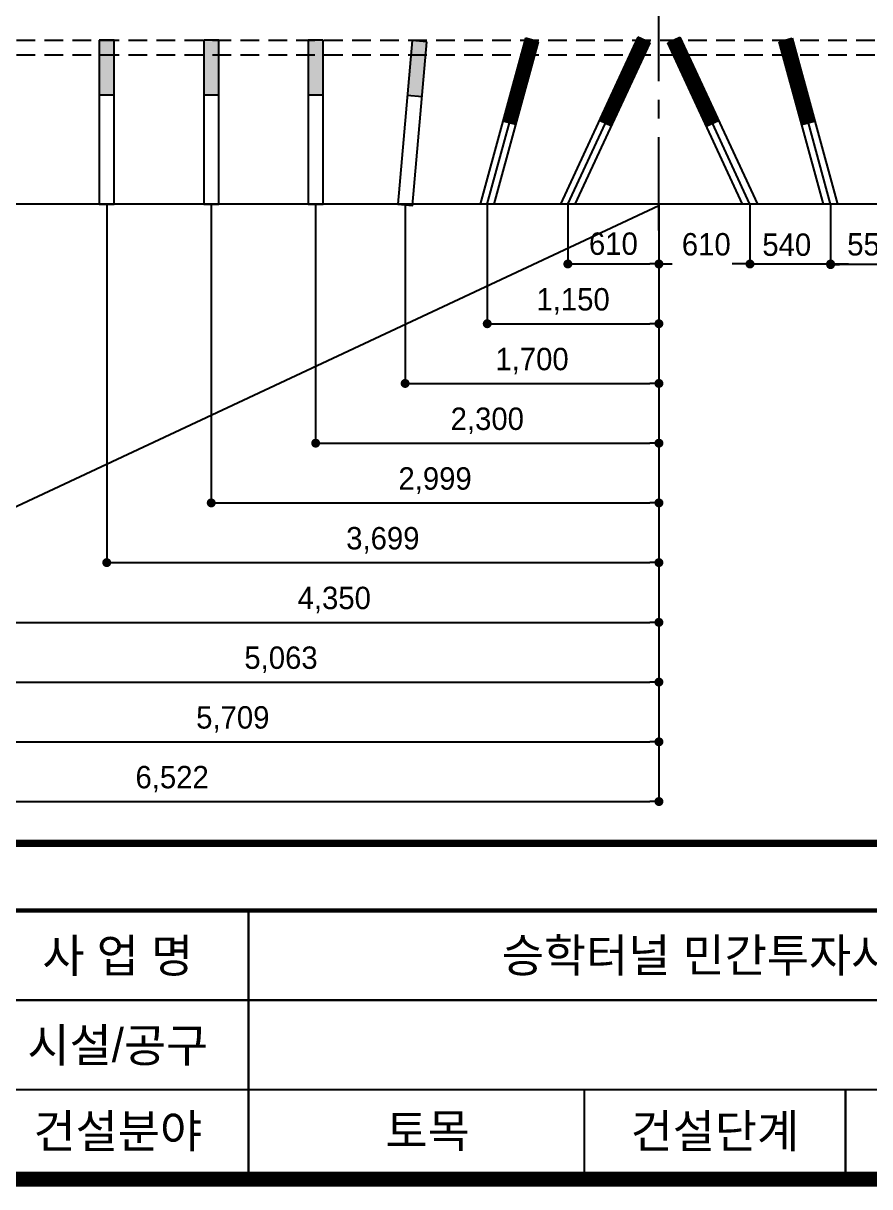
# Model space of a CAD drawing. Extents: x -689 to 317106, y 182884 to 219577.
# Drawn here: x 240497 to 246168, y 183834 to 191626 of the extents above; entities that cross this region are included whole.
import ezdxf
from ezdxf.enums import TextEntityAlignment as Align

# ---------------------------------------------------------------- set-up
doc = ezdxf.new("R2010")
doc.units = 0
doc.header["$LTSCALE"] = 500
doc.header["$MEASUREMENT"] = 0
doc.linetypes.add('A-CENTR01', pattern=[2, 1.25, -0.25, 0.25, -0.25])
doc.linetypes.add('HIDDEN', pattern=[0.375, 0.25, -0.125])
doc.layers.get('DEFPOINTS').update_dxf_attribs({"color": 55})
doc.layers.add('0-251', color=7, linetype='Continuous', true_color=0x6e6e6e)
for name, color, linetype in [('A-DIM01', 1, 'Continuous'), ('CS-CNTL', 1, 'A-CENTR01'), ('CS-EXCV', 3, 'CFZ008'), ('CX-BORD-LIN1', 7, 'Continuous'), ('CX-BORD-LIN2', 7, 'Continuous'), ('CZ-TEX0', 7, 'Continuous'), ('CZ-TEX1', 7, 'Continuous'), ('CZ-TEX2', 7, 'Continuous'), ('CZ-TEX3', 7, 'Continuous'), ('TU-BLOCK-EXP', 1, 'Continuous'), ('발파공(심발)', 4, 'Continuous')]:
    doc.layers.add(name, color=color, linetype=linetype)
doc.styles.add('TB_BTXT', font='')
doc.styles.add('TB_TEXT', font='')
doc.styles.add('돋움체', font='')
doc.styles.get('TB_BTXT').set_extended_font_data('Dotum')
doc.styles.get('TB_TEXT').set_extended_font_data('Dotum')
doc.styles.get('돋움체').set_extended_font_data('Dotum')
doc.linetypes.add('CFZ008', pattern='A,0.9,-0.2,[106,KHCLINE.shx,S=0.00606,R=180,X=0,Y=0],0.9', length=2)
doc.dimstyles.new('D_50', dxfattribs={"dimscale": 50, "dimtxt": 3, "dimasz": 1.2, "dimexe": 0, "dimexo": 0, "dimgap": 1.2, "dimtad": 1, "dimdec": 0, "dimrnd": 0.0005, "dimdsep": 46, "dimlunit": 6, "dimtxsty": '돋움체', "dimblk": 'DOT', "dimcen": 0.09, "dimclrd": 1, "dimclre": 1, "dimclrt": 1, "dimaunit": 1, "dimadec": 0, "dimazin": 0, "dimtfac": 1, "dimtdec": 0, "dimtix": 1, "dimtmove": 2, "dimatfit": 0, "dimfxl": 1, "dimtvp": 2, "dimtolj": 1, "dimtzin": 0, "dimlwd": -1, "dimlwe": -1, "dimarcsym": 0})

# ---------------------------------------------------------------- blocks, each defined once
blk = doc.blocks.new('_Dot')
at = {"color": 0, "linetype": 'ByBlock', "lineweight": -2}
blk.add_line((-0.5, 0), (-1, 0), dxfattribs=at)
at = {"color": 0, "linetype": 'ByBlock', "const_width": 0.5}
blk.add_lwpolyline([(-0.25, 0, 1), (0.25, 0, 1)], format="xyb", close=True, dxfattribs=at)
blk = doc.blocks.new('*D188')
at = {"layer": 'A-DIM01', "color": 1, "ltscale": 10, "transparency": 16777216}
for p, q in [((245905.6, 190414), (245905.6, 190009.7)), ((246455.8, 190409.7), (246455.8, 190009.7)), ((246395.8, 190009.7), (245965.6, 190009.7))]:
    blk.add_line(p, q, dxfattribs=at)
at = {"layer": 'DEFPOINTS', "color": 0, "ltscale": 10, "transparency": 16777216}
for p in [(245905.6, 190414), (246455.8, 190409.7), (245905.6, 190009.7)]:
    blk.add_point(p, dxfattribs=at)
at = {"layer": 'A-DIM01', "color": 1, "ltscale": 10, "transparency": 16777216, "xscale": 60, "yscale": 60, "zscale": 60, "rotation": 180}
blk.add_blockref('_Dot', (245905.6, 190009.7), dxfattribs=at)
at = {"layer": 'A-DIM01', "color": 1, "ltscale": 10, "transparency": 16777216, "xscale": 60, "yscale": 60, "zscale": 60}
blk.add_blockref('_Dot', (246455.8, 190009.7), dxfattribs=at)
at = {"layer": 'A-DIM01', "color": 1, "ltscale": 10, "transparency": 16777216, "insert": (246180.7, 190144.8), "char_height": 150, "attachment_point": 5, "style": '돋움체'}
blk.add_mtext('\\A1;550', dxfattribs=at)
blk = doc.blocks.new('*D190')
at = {"layer": 'A-DIM01', "color": 1, "ltscale": 10, "transparency": 16777216}
for p, q in [((244755.6, 190414), (244755.6, 190014)), ((245365.6, 190414), (245365.6, 190014)), ((244815.6, 190014), (244843.7, 190014)), ((245305.6, 190014), (245301.9, 190014))]:
    blk.add_line(p, q, dxfattribs=at)
at = {"layer": 'DEFPOINTS', "color": 0, "ltscale": 10, "transparency": 16777216}
for p in [(244755.6, 190414), (245365.6, 190414), (245365.6, 190014)]:
    blk.add_point(p, dxfattribs=at)
at = {"layer": 'A-DIM01', "color": 1, "ltscale": 10, "transparency": 16777216, "xscale": 60, "yscale": 60, "zscale": 60, "rotation": 180}
blk.add_blockref('_Dot', (244755.6, 190014), dxfattribs=at)
at = {"layer": 'A-DIM01', "color": 1, "ltscale": 10, "transparency": 16777216, "xscale": 60, "yscale": 60, "zscale": 60}
blk.add_blockref('_Dot', (245365.6, 190014), dxfattribs=at)
at = {"layer": 'A-DIM01', "color": 1, "ltscale": 10, "transparency": 16777216, "insert": (245072.8, 190145.1), "char_height": 150, "attachment_point": 5, "style": '돋움체'}
blk.add_mtext('\\A1;610', dxfattribs=at)
blk = doc.blocks.new('*D191')
at = {"layer": 'A-DIM01', "color": 1, "ltscale": 10, "transparency": 16777216}
for p, q in [((244145.6, 190414), (244145.6, 190014)), ((244755.6, 190414), (244755.6, 190014)), ((244205.6, 190014), (244695.6, 190014))]:
    blk.add_line(p, q, dxfattribs=at)
at = {"layer": 'DEFPOINTS', "color": 0, "ltscale": 10, "transparency": 16777216}
for p in [(244145.6, 190414), (244755.6, 190414), (244755.6, 190014)]:
    blk.add_point(p, dxfattribs=at)
at = {"layer": 'A-DIM01', "color": 1, "ltscale": 10, "transparency": 16777216, "xscale": 60, "yscale": 60, "zscale": 60, "rotation": 180}
blk.add_blockref('_Dot', (244145.6, 190014), dxfattribs=at)
at = {"layer": 'A-DIM01', "color": 1, "ltscale": 10, "transparency": 16777216, "xscale": 60, "yscale": 60, "zscale": 60}
blk.add_blockref('_Dot', (244755.6, 190014), dxfattribs=at)
at = {"layer": 'A-DIM01', "color": 1, "ltscale": 10, "transparency": 16777216, "insert": (244450.6, 190149.1), "char_height": 150, "attachment_point": 5, "style": '돋움체'}
blk.add_mtext('\\A1;610', dxfattribs=at)
blk = doc.blocks.new('*D192')
at = {"layer": 'A-DIM01', "color": 1, "ltscale": 10, "transparency": 16777216}
for p, q in [((243605.6, 190414), (243605.6, 189614)), ((244755.6, 190414), (244755.6, 189614)), ((243665.6, 189614), (244695.6, 189614))]:
    blk.add_line(p, q, dxfattribs=at)
at = {"layer": 'DEFPOINTS', "color": 0, "ltscale": 10, "transparency": 16777216}
for p in [(243605.6, 190414), (244755.6, 190414), (244755.6, 189614)]:
    blk.add_point(p, dxfattribs=at)
at = {"layer": 'A-DIM01', "color": 1, "ltscale": 10, "transparency": 16777216, "xscale": 60, "yscale": 60, "zscale": 60, "rotation": 180}
blk.add_blockref('_Dot', (243605.6, 189614), dxfattribs=at)
at = {"layer": 'A-DIM01', "color": 1, "ltscale": 10, "transparency": 16777216, "xscale": 60, "yscale": 60, "zscale": 60}
blk.add_blockref('_Dot', (244755.6, 189614), dxfattribs=at)
at = {"layer": 'A-DIM01', "color": 1, "ltscale": 10, "transparency": 16777216, "insert": (244180.6, 189763.6), "char_height": 150, "attachment_point": 5, "style": '돋움체'}
blk.add_mtext('\\A1;1,150', dxfattribs=at)
blk = doc.blocks.new('*D193')
at = {"layer": 'A-DIM01', "color": 1, "ltscale": 10, "transparency": 16777216}
for p, q in [((243055.5, 190409.7), (243055.5, 189214)), ((244755.6, 190414), (244755.6, 189214)), ((243115.5, 189214), (244695.6, 189214))]:
    blk.add_line(p, q, dxfattribs=at)
at = {"layer": 'DEFPOINTS', "color": 0, "ltscale": 10, "transparency": 16777216}
for p in [(243055.5, 190409.7), (244755.6, 190414), (244755.6, 189214)]:
    blk.add_point(p, dxfattribs=at)
at = {"layer": 'A-DIM01', "color": 1, "ltscale": 10, "transparency": 16777216, "xscale": 60, "yscale": 60, "zscale": 60, "rotation": 180}
blk.add_blockref('_Dot', (243055.5, 189214), dxfattribs=at)
at = {"layer": 'A-DIM01', "color": 1, "ltscale": 10, "transparency": 16777216, "xscale": 60, "yscale": 60, "zscale": 60}
blk.add_blockref('_Dot', (244755.6, 189214), dxfattribs=at)
at = {"layer": 'A-DIM01', "color": 1, "ltscale": 10, "transparency": 16777216, "insert": (243905.6, 189363.6), "char_height": 150, "attachment_point": 5, "style": '돋움체'}
blk.add_mtext('\\A1;1,700', dxfattribs=at)
blk = doc.blocks.new('*D194')
at = {"layer": 'A-DIM01', "color": 1, "ltscale": 10, "transparency": 16777216}
for p, q in [((242456.1, 190414), (242456.1, 188814)), ((244755.6, 190414), (244755.6, 188814)), ((242516.1, 188814), (244695.6, 188814))]:
    blk.add_line(p, q, dxfattribs=at)
at = {"layer": 'DEFPOINTS', "color": 0, "ltscale": 10, "transparency": 16777216}
for p in [(242456.1, 190414), (244755.6, 190414), (244755.6, 188814)]:
    blk.add_point(p, dxfattribs=at)
at = {"layer": 'A-DIM01', "color": 1, "ltscale": 10, "transparency": 16777216, "xscale": 60, "yscale": 60, "zscale": 60, "rotation": 180}
blk.add_blockref('_Dot', (242456.1, 188814), dxfattribs=at)
at = {"layer": 'A-DIM01', "color": 1, "ltscale": 10, "transparency": 16777216, "xscale": 60, "yscale": 60, "zscale": 60}
blk.add_blockref('_Dot', (244755.6, 188814), dxfattribs=at)
at = {"layer": 'A-DIM01', "color": 1, "ltscale": 10, "transparency": 16777216, "insert": (243605.9, 188963.6), "char_height": 150, "attachment_point": 5, "style": '돋움체'}
blk.add_mtext('\\A1;2,300', dxfattribs=at)
blk = doc.blocks.new('*D195')
at = {"layer": 'A-DIM01', "color": 1, "ltscale": 10, "transparency": 16777216}
for p, q in [((241756.6, 190414), (241756.6, 188414)), ((244755.6, 190414), (244755.6, 188414)), ((241816.6, 188414), (244695.6, 188414))]:
    blk.add_line(p, q, dxfattribs=at)
at = {"layer": 'DEFPOINTS', "color": 0, "ltscale": 10, "transparency": 16777216}
for p in [(241756.6, 190414), (244755.6, 190414), (244755.6, 188414)]:
    blk.add_point(p, dxfattribs=at)
at = {"layer": 'A-DIM01', "color": 1, "ltscale": 10, "transparency": 16777216, "xscale": 60, "yscale": 60, "zscale": 60, "rotation": 180}
blk.add_blockref('_Dot', (241756.6, 188414), dxfattribs=at)
at = {"layer": 'A-DIM01', "color": 1, "ltscale": 10, "transparency": 16777216, "xscale": 60, "yscale": 60, "zscale": 60}
blk.add_blockref('_Dot', (244755.6, 188414), dxfattribs=at)
at = {"layer": 'A-DIM01', "color": 1, "ltscale": 10, "transparency": 16777216, "insert": (243256.1, 188563.6), "char_height": 150, "attachment_point": 5, "style": '돋움체'}
blk.add_mtext('\\A1;2,999', dxfattribs=at)
blk = doc.blocks.new('*D196')
at = {"layer": 'A-DIM01', "color": 1, "ltscale": 10, "transparency": 16777216}
for p, q in [((241056.6, 190414), (241056.6, 188014)), ((244755.6, 190414), (244755.6, 188014)), ((241116.6, 188014), (244695.6, 188014))]:
    blk.add_line(p, q, dxfattribs=at)
at = {"layer": 'DEFPOINTS', "color": 0, "ltscale": 10, "transparency": 16777216}
for p in [(241056.6, 190414), (244755.6, 190414), (244755.6, 188014)]:
    blk.add_point(p, dxfattribs=at)
at = {"layer": 'A-DIM01', "color": 1, "ltscale": 10, "transparency": 16777216, "xscale": 60, "yscale": 60, "zscale": 60, "rotation": 180}
blk.add_blockref('_Dot', (241056.6, 188014), dxfattribs=at)
at = {"layer": 'A-DIM01', "color": 1, "ltscale": 10, "transparency": 16777216, "xscale": 60, "yscale": 60, "zscale": 60}
blk.add_blockref('_Dot', (244755.6, 188014), dxfattribs=at)
at = {"layer": 'A-DIM01', "color": 1, "ltscale": 10, "transparency": 16777216, "insert": (242906.1, 188163.6), "char_height": 150, "attachment_point": 5, "style": '돋움체'}
blk.add_mtext('\\A1;3,699', dxfattribs=at)
blk = doc.blocks.new('*D202')
at = {"layer": 'A-DIM01', "color": 1, "ltscale": 10, "transparency": 16777216}
for p, q in [((245365.6, 190414), (245365.6, 190014)), ((245905.6, 190414), (245905.6, 190014)), ((245305.6, 190014), (245245.6, 190014)), ((245365.6, 190014), (245905.6, 190014)), ((245965.6, 190014), (246025.6, 190014))]:
    blk.add_line(p, q, dxfattribs=at)
at = {"layer": 'DEFPOINTS', "color": 0, "ltscale": 10, "transparency": 16777216}
for p in [(245365.6, 190414), (245905.6, 190414), (245905.6, 190014)]:
    blk.add_point(p, dxfattribs=at)
at = {"layer": 'A-DIM01', "color": 1, "ltscale": 10, "transparency": 16777216, "xscale": 60, "yscale": 60, "zscale": 60}
blk.add_blockref('_Dot', (245365.6, 190014), dxfattribs=at)
at = {"layer": 'A-DIM01', "color": 1, "ltscale": 10, "transparency": 16777216, "xscale": 60, "yscale": 60, "zscale": 60, "rotation": 180}
blk.add_blockref('_Dot', (245905.6, 190014), dxfattribs=at)
at = {"layer": 'A-DIM01', "color": 1, "ltscale": 10, "transparency": 16777216, "insert": (245612, 190142.4), "char_height": 150, "attachment_point": 5, "style": '돋움체'}
blk.add_mtext('\\A1;540', dxfattribs=at)
blk = doc.blocks.new('*D582')
at = {"layer": 'A-DIM01', "color": 1, "ltscale": 10, "transparency": 16777216}
for p, q in [((240405.6, 190414), (240405.6, 187614)), ((244755.6, 190014), (244755.6, 187614)), ((240465.6, 187614), (244695.6, 187614))]:
    blk.add_line(p, q, dxfattribs=at)
at = {"layer": 'DEFPOINTS', "color": 0, "ltscale": 10, "transparency": 16777216}
for p in [(240405.6, 190414), (244755.6, 190014), (244755.6, 187614)]:
    blk.add_point(p, dxfattribs=at)
at = {"layer": 'A-DIM01', "color": 1, "ltscale": 10, "transparency": 16777216, "xscale": 60, "yscale": 60, "zscale": 60, "rotation": 180}
blk.add_blockref('_Dot', (240405.6, 187614), dxfattribs=at)
at = {"layer": 'A-DIM01', "color": 1, "ltscale": 10, "transparency": 16777216, "xscale": 60, "yscale": 60, "zscale": 60}
blk.add_blockref('_Dot', (244755.6, 187614), dxfattribs=at)
at = {"layer": 'A-DIM01', "color": 1, "ltscale": 10, "transparency": 16777216, "insert": (242580.6, 187763.6), "char_height": 150, "attachment_point": 5, "style": '돋움체'}
blk.add_mtext('\\A1;4,350', dxfattribs=at)
blk = doc.blocks.new('*D583')
at = {"layer": 'A-DIM01', "color": 1, "ltscale": 10, "transparency": 16777216}
for p, q in [((239692.2, 190414), (239692.2, 187214)), ((244755.6, 189614), (244755.6, 187214)), ((239752.2, 187214), (244695.6, 187214))]:
    blk.add_line(p, q, dxfattribs=at)
at = {"layer": 'DEFPOINTS', "color": 0, "ltscale": 10, "transparency": 16777216}
for p in [(239692.2, 190414), (244755.6, 189614), (244755.6, 187214)]:
    blk.add_point(p, dxfattribs=at)
at = {"layer": 'A-DIM01', "color": 1, "ltscale": 10, "transparency": 16777216, "xscale": 60, "yscale": 60, "zscale": 60, "rotation": 180}
blk.add_blockref('_Dot', (239692.2, 187214), dxfattribs=at)
at = {"layer": 'A-DIM01', "color": 1, "ltscale": 10, "transparency": 16777216, "xscale": 60, "yscale": 60, "zscale": 60}
blk.add_blockref('_Dot', (244755.6, 187214), dxfattribs=at)
at = {"layer": 'A-DIM01', "color": 1, "ltscale": 10, "transparency": 16777216, "insert": (242223.9, 187363.6), "char_height": 150, "attachment_point": 5, "style": '돋움체'}
blk.add_mtext('\\A1;5,063', dxfattribs=at)
blk = doc.blocks.new('*D584')
at = {"layer": 'A-DIM01', "color": 1, "ltscale": 10, "transparency": 16777216}
for p, q in [((239046.5, 190414), (239046.5, 186814)), ((244755.6, 189214), (244755.6, 186814)), ((239106.5, 186814), (244695.6, 186814))]:
    blk.add_line(p, q, dxfattribs=at)
at = {"layer": 'DEFPOINTS', "color": 0, "ltscale": 10, "transparency": 16777216}
for p in [(239046.5, 190414), (244755.6, 189214), (244755.6, 186814)]:
    blk.add_point(p, dxfattribs=at)
at = {"layer": 'A-DIM01', "color": 1, "ltscale": 10, "transparency": 16777216, "xscale": 60, "yscale": 60, "zscale": 60, "rotation": 180}
blk.add_blockref('_Dot', (239046.5, 186814), dxfattribs=at)
at = {"layer": 'A-DIM01', "color": 1, "ltscale": 10, "transparency": 16777216, "xscale": 60, "yscale": 60, "zscale": 60}
blk.add_blockref('_Dot', (244755.6, 186814), dxfattribs=at)
at = {"layer": 'A-DIM01', "color": 1, "ltscale": 10, "transparency": 16777216, "insert": (241901.1, 186963.6), "char_height": 150, "attachment_point": 5, "style": '돋움체'}
blk.add_mtext('\\A1;5,709', dxfattribs=at)
blk = doc.blocks.new('*D585')
at = {"layer": 'A-DIM01', "color": 1, "ltscale": 10, "transparency": 16777216}
for p, q in [((238233.3, 190414), (238233.3, 186414)), ((244755.6, 188814), (244755.6, 186414)), ((238293.3, 186414), (244695.6, 186414))]:
    blk.add_line(p, q, dxfattribs=at)
at = {"layer": 'DEFPOINTS', "color": 0, "ltscale": 10, "transparency": 16777216}
for p in [(238233.3, 190414), (244755.6, 188814), (244755.6, 186414)]:
    blk.add_point(p, dxfattribs=at)
at = {"layer": 'A-DIM01', "color": 1, "ltscale": 10, "transparency": 16777216, "xscale": 60, "yscale": 60, "zscale": 60, "rotation": 180}
blk.add_blockref('_Dot', (238233.3, 186414), dxfattribs=at)
at = {"layer": 'A-DIM01', "color": 1, "ltscale": 10, "transparency": 16777216, "xscale": 60, "yscale": 60, "zscale": 60}
blk.add_blockref('_Dot', (244755.6, 186414), dxfattribs=at)
at = {"layer": 'A-DIM01', "color": 1, "ltscale": 10, "transparency": 16777216, "insert": (241494.5, 186563.6), "char_height": 150, "attachment_point": 5, "style": '돋움체'}
blk.add_mtext('\\A1;6,522', dxfattribs=at)
blk = doc.blocks.new('CXBLKA1')
at = {"layer": 'CX-BORD-LIN1', "color": 7, "const_width": 2}
blk.add_lwpolyline([(821, 20), (25, 20), (25, 574), (821, 574)], close=True, dxfattribs=at)
at = {"layer": 'CX-BORD-LIN1', "color": 7, "const_width": 0.6}
blk.add_lwpolyline([(821, 56), (25, 56)], dxfattribs=at)
at = {"layer": 'CX-BORD-LIN2', "color": 7, "const_width": 0.3}
for points in [[(180, 20), (180, 56)], [(305, 44), (145, 44)], [(305, 32), (145, 32)], [(225, 20), (225, 32)], [(260, 20), (260, 32)]]:
    blk.add_lwpolyline(points, dxfattribs=at)
at = {"layer": 'CZ-TEX0', "color": 7, "style": 'TB_BTXT'}
blk.add_attdef('UD_TITLE', text='', height=10, dxfattribs=at).set_placement((423, 553), align=Align.MIDDLE_CENTER)
at = {"layer": 'CZ-TEX1', "color": 7, "style": 'TB_BTXT'}
blk.add_attdef('PI_CNAME', text='', height=5, dxfattribs=at).set_placement((40, 552), align=Align.BOTTOM_LEFT)
blk.add_attdef('UD_SUBTITLE', text='', height=7, dxfattribs=at).set_placement((423, 538), align=Align.MIDDLE_CENTER)
at = {"layer": 'CZ-TEX2', "color": 7, "style": 'TB_TEXT'}
for s, p in [('사 업 명', (162.5, 50)), ('시설/공구', (162.5, 38)), ('건설분야', (162.5, 26.5)), ('건설단계', (242.5, 26.5))]:
    blk.add_text(s, height=4.5, dxfattribs=at).set_placement(p, align=Align.MIDDLE)
at = {"layer": 'CZ-TEX2', "color": 7}
for tag, height, style, p in [('UD_CDNAME', 4, 'TB_BTXT', (42, 544)), ('DA_STDNAME', 3, 'TB_TEXT', (783.49, 13.5))]:
    blk.add_attdef(tag, text='', height=height, dxfattribs=dict(at, style=style)).set_placement(p, align=Align.BOTTOM_LEFT)
at = {"layer": 'CZ-TEX2', "color": 7, "style": 'TB_TEXT'}
for tag, height, p in [('DC_RNUM4', 3, (320, 52)), ('DC_RDATE4', 3.5, (353, 52.5)), ('DC_RAPP4', 3.5, (501.56, 52.5)), ('DC_RCHK4', 3.5, (542.36, 52.5)), ('DC_RDGN4', 3.5, (582.36, 52.5)), ('FI_NAME', 4.5, (780, 51)), ('PI_TITLE', 4.5, (243, 50)), ('UD_CDIST', 4.5, (676, 50)), ('DC_RDATE3', 3.5, (353, 45.4)), ('DC_RAPP3', 3.5, (501.56, 45.4)), ('DC_RCHK3', 3.5, (542.36, 45.4)), ('DC_RDGN3', 3.5, (582.36, 45.4)), ('DC_RNUM3', 3, (320, 45)), ('DI_TITLE', 4.5, (780, 44)), ('PI_CDNAME', 4.5, (243, 38)), ('DC_RNUM2', 3, (320, 38)), ('DC_RDATE2', 3.5, (353, 38.5)), ('DC_RAPP2', 3.5, (501.56, 38.5)), ('DC_RCHK2', 3.5, (542.36, 38.5)), ('DC_RDGN2', 3.5, (582.36, 38.5)), ('DA_HSCALE', 4.5, (658.5, 38)), ('DA_VSCALE', 4.5, (693, 38)), ('DI_SUBTITLE', 3.5, (780, 37)), ('DC_RDATE1', 3.5, (353, 31.5)), ('DC_RAPP1', 3.5, (501.56, 31.5)), ('DC_RCHK1', 3.5, (542.36, 31.5)), ('DC_RDGN1', 3.5, (582.36, 31.5)), ('DC_RNUM1', 3, (320, 31)), ('PA_CCLASS', 4.5, (204, 26.5)), ('PI_STAGE', 4.5, (283, 26.5)), ('DI_DRWNO', 4.5, (676, 26.5)), ('DA_PAGENO', 4.5, (780, 26.5))]:
    blk.add_attdef(tag, text='', height=height, dxfattribs=at).set_placement(p, align=Align.MIDDLE_CENTER)
for tag, p in [('DC_RDES4', (377, 52.5)), ('DC_RDES3', (377, 45.4)), ('DC_RDES2', (377, 38.5)), ('DC_RDES1', (377.03, 31.5))]:
    blk.add_attdef(tag, text='', height=3.5, dxfattribs=at).set_placement(p, align=Align.MIDDLE_LEFT)
at = {"layer": 'CZ-TEX3', "color": 7, "style": 'TB_TEXT', "flags": 1}
for tag, p in [('PI_ID', (24, 16)), ('PI_CCODE', (31, 16)), ('PA_DSDATE', (47, 16)), ('PA_DEDATE', (64, 16)), ('PA_CSDATE', (81, 16)), ('PA_CEDATE', (98, 16)), ('PA_CFDATE', (114, 16)), ('EI_ENAME', (132, 16)), ('EI_DEPT', (146, 16)), ('EI_PERSON', (158, 16)), ('EI_EMAIL', (174, 16)), ('CI_CATEG', (189, 16)), ('CI_ROLE', (204, 16)), ('CI_ONAME', (216, 16)), ('CI_ADDR', (232, 16)), ('CI_TEL', (246, 16)), ('CI_FAX', (257, 16)), ('CI_HPADDR', (270, 16)), ('CI_CODE', (287, 16)), ('CI_DEPT', (300, 16)), ('CI_PERSON', (312, 16)), ('CI_EMAIL', (329, 16)), ('CI_PROLE', (342, 16)), ('DI_MANCODE', (357, 16)), ('DI_CATEG', (377, 16)), ('DI_LDATE', (392, 16)), ('DI_PCLASS', (407, 16)), ('DI_MMCLASS', (424, 16)), ('DI_MSCLASS', (443, 16)), ('DI_ECLASS', (462, 16)), ('DI_FNAME', (478, 16)), ('DC_ONAME', (493, 16)), ('DC_NNAME', (510, 16)), ('FI_CODE', (529, 16)), ('FI_CLASS', (545, 16)), ('FI_ICODE1', (563, 16)), ('FI_ICODE2', (581, 16)), ('------------', (597, 16))]:
    blk.add_attdef(tag, p, '', height=2, dxfattribs=at)

msp = doc.modelspace()

# ---------------------------------------------------------------- hatches: boundary and pattern name
at = {"layer": '발파공(심발)'}
for points in [[(241006.6471, 191514.03827), (241106.6471, 191514.03827), (241106.6471, 191145.72381), (241006.6471, 191145.72381)], [(241706.6471, 191514.03827), (241806.6471, 191514.03827), (241806.6471, 191145.72381), (241706.6471, 191145.72381)], [(242406.08003, 191514.03827), (242506.08003, 191514.03827), (242506.08003, 191145.72381), (242406.08003, 191145.72381)], [(243101.51842, 191509.85244), (243201.13789, 191501.13687), (243169.03717, 191134.22395), (243069.4177, 191142.93953)]]:
    msp.add_hatch(color=253, dxfattribs=at).paths.add_polyline_path(points)

# ---------------------------------------------------------------- linework, layer by layer
at = {"layer": '0-251', "const_width": 50}
msp.add_lwpolyline([(253880.64711, 186134.30698), (235630.64711, 186134.30698), (235630.64711, 208584.30698), (253880.64711, 208584.30698), (253880.64711, 186134.30698)], dxfattribs=at)
at = {"layer": 'A-DIM01', "linetype": 'HIDDEN'}
for points in [[(237639.09446, 191514.03827), (252376.86824, 191514.03827)], [(237639.09446, 191414.03827), (252376.86824, 191414.03827)]]:
    msp.add_lwpolyline(points, dxfattribs=at)
at = {"layer": 'CS-CNTL'}
msp.add_line((244755.64711, 190239.03827), (244755.64711, 195193.97555), dxfattribs=at)
at = {"layer": 'CS-EXCV', "linetype": 'CFZ008', "ltscale": 0.5}
msp.add_line((251462.91796, 190414.03827), (238048.37626, 190414.03827), dxfattribs=at)
at = {"layer": 'DEFPOINTS'}
msp.add_line((244755.64711, 190402.58164), (235630.64711, 186134.30698), dxfattribs=at)
for points in [[(235630.64711, 211034.30698), (273680.64711, 211034.30698), (273680.64711, 186134.30698), (235630.64711, 186134.30698)], [(235630.64711, 196184.30698), (253880.64711, 196184.30698), (253880.64711, 186134.30698), (235630.64711, 186134.30698)]]:
    msp.add_lwpolyline(points, close=True, dxfattribs=at)
at = {"layer": 'TU-BLOCK-EXP', "color": 251}
for p, q in [((243605.6471, 190414.03827), (243754.31397, 190959.15012)), ((244145.6471, 190414.03827), (244397.34129, 190956.90808)), ((245365.64711, 190414.03827), (245113.95293, 190956.90808)), ((245905.64711, 190414.03827), (245756.98024, 190959.15012))]:
    msp.add_line(p, q, dxfattribs=at)
at = {"layer": '발파공(심발)', "color": 3}
for p, q in [((243862.24136, 191525.8762), (243559.01283, 190414.03827)), ((243949.05285, 191502.20034), (243862.24136, 191525.8762)), ((244614.8297, 191532.96271), (244096.05564, 190414.03827)), ((244696.46451, 191495.11384), (244614.8297, 191532.96271)), ((244814.8297, 191495.11384), (244896.46451, 191532.96271)), ((244896.46451, 191532.96271), (245415.23858, 190414.03827)), ((245562.24136, 191502.20034), (245649.05285, 191525.8762)), ((245649.05285, 191525.8762), (245952.28138, 190414.03827)), ((241106.6471, 191514.03827), (241006.6471, 191514.03827)), ((241806.6471, 191514.03827), (241706.6471, 191514.03827)), ((242506.08003, 191514.03827), (242406.08003, 191514.03827)), ((243201.13789, 191501.13687), (243101.51842, 191509.85244)), ((243652.28137, 190414.03827), (243949.05285, 191502.20034)), ((244195.23856, 190414.03827), (244696.46451, 191495.11384)), ((245316.05565, 190414.03827), (244814.8297, 191495.11384)), ((245859.01284, 190414.03827), (245562.24136, 191502.20034))]:
    msp.add_line(p, q, dxfattribs=at)
at = {"layer": '발파공(심발)', "color": 7}
for p, q in [((241106.6471, 191145.72381, 0), (241006.6471, 191145.72381, 0)), ((241806.6471, 191145.72381, 0), (241706.6471, 191145.72381, 0)), ((242506.08003, 191145.72381, 0), (242406.08003, 191145.72381, 0)), ((243169.03717, 191134.22395, 0), (243069.4177, 191142.93953, 0))]:
    msp.add_line(p, q, dxfattribs=at)
at = {"layer": '발파공(심발)'}
for p, q in [((243797.71971, 190947.31219), (243710.90823, 190970.98805)), ((244438.15869, 190937.98364), (244356.52388, 190975.83251)), ((245073.13552, 190937.98364), (245154.77033, 190975.83251)), ((245713.5745, 190947.31219), (245800.38598, 190970.98805))]:
    msp.add_line(p, q, dxfattribs=at)
at = {"layer": '발파공(심발)', "color": 253, "const_width": 90}
for points in [[(243754.31397, 190959.15012), (243905.64711, 191514.03827)], [(244397.34129, 190956.90808), (244655.64711, 191514.03827)], [(245113.95293, 190956.90808), (244855.64711, 191514.03827)], [(245756.98024, 190959.15012), (245605.64711, 191514.03827)]]:
    msp.add_lwpolyline(points, dxfattribs=at)
at = {"layer": '발파공(심발)', "color": 3}
for points in [[(241006.6471, 191514.03827), (241006.6471, 190414.03827), (241106.6471, 190414.03827), (241106.6471, 191514.03827)], [(241706.6471, 191514.03827), (241706.6471, 190414.03827), (241806.6471, 190414.03827), (241806.6471, 191514.03827)], [(242406.08003, 191514.03827), (242406.08003, 190414.03827), (242506.08003, 190414.03827), (242506.08003, 191514.03827)], [(243101.51842, 191509.85244), (243005.6471, 190414.03827), (243105.26657, 190405.3227), (243201.13789, 191501.13687)]]:
    msp.add_lwpolyline(points, dxfattribs=at)

# ---------------------------------------------------------------- block references
ref = msp.add_blockref('CXBLKA1', (233005.64711, 182884.30698), dxfattribs=dict(xscale=50, yscale=50, zscale=50))
ref.add_attrib('PI_TITLE', '승학터널 민간투자사업', dxfattribs={"layer": 'CZ-TEX2', "height": 225, "style": 'TB_TEXT'}).set_placement((245155.64711, 185384.30698), align=Align.MIDDLE_CENTER)
ref.add_attrib('PA_CCLASS', '토목', dxfattribs={"layer": 'CZ-TEX2', "height": 225, "style": 'TB_TEXT'}).set_placement((243205.64711, 184209.30698), align=Align.MIDDLE_CENTER)

# ---------------------------------------------------------------- dimensions: what is measured, and where the dimension line sits
at = {"layer": 'A-DIM01', "ltscale": 10}
for base, p1, p2, picture, middle in [((244755.64711, 186414.03827), (238233.28889, 190414.03827), (244755.64711, 188814.03827), '*D585', (241494.468, 186563.59051)), ((244755.64711, 186814.03827), (239046.53196, 190414.03827), (244755.64711, 189214.03827), '*D584', (241901.08953, 186963.59051)), ((244755.64711, 187214.03827), (239692.22218, 190414.03827), (244755.64711, 189614.03827), '*D583', (242223.93465, 187363.59051)), ((244755.64711, 187614.03827), (240405.6471, 190414.03827), (244755.64711, 190014.03827), '*D582', (242580.6471, 187763.59051)), ((244755.64711, 188014.03827), (241056.6471, 190414.03827), (244755.64711, 190414.03827), '*D196', (242906.1471, 188163.59051)), ((244755.64711, 188414.03827), (241756.6471, 190414.03827), (244755.64711, 190414.03827), '*D195', (243256.1471, 188563.59051)), ((244755.64711, 188814.03827), (242456.08003, 190414.03827), (244755.64711, 190414.03827), '*D194', (243605.86357, 188963.59051)), ((244755.64711, 189214.03827), (243055.45684, 190409.68048), (244755.64711, 190414.03827), '*D193', (243905.55197, 189363.59051)), ((244755.64711, 189614.03827), (243605.6471, 190414.03827), (244755.64711, 190414.03827), '*D192', (244180.6471, 189763.59051)), ((244755.64711, 190014.03827), (244145.6471, 190414.03827), (244755.64711, 190414.03827), '*D191', (244450.6471, 190149.14004)), ((245905.64711, 190009.68048), (246455.83738, 190409.68048), (245905.64711, 190414.03827), '*D188', (246180.74224, 190144.78225))]:
    dim = msp.add_linear_dim(base=base, p1=p1, p2=p2, dimstyle='D_50', dxfattribs=at)
    dim.commit()
    dim.dimension.update_dxf_attribs({"geometry": picture, "text_midpoint": middle})
for base, p1, p2, picture, middle in [((245365.64711, 190014.03827), (244755.64711, 190414.03827), (245365.64711, 190414.03827), '*D190', (245072.78365, 190145.05937)), ((245905.64711, 190014.03827), (245365.64711, 190414.03827), (245905.64711, 190414.03827), '*D202', (245612.00234, 190142.39664))]:
    dim = msp.add_linear_dim(base=base, p1=p1, p2=p2, dimstyle='D_50', dxfattribs=at)
    dim.commit()
    dim.dimension.update_dxf_attribs({"geometry": picture, "text_midpoint": middle, "dimtype": 128})

doc.saveas('drawing.dxf')
